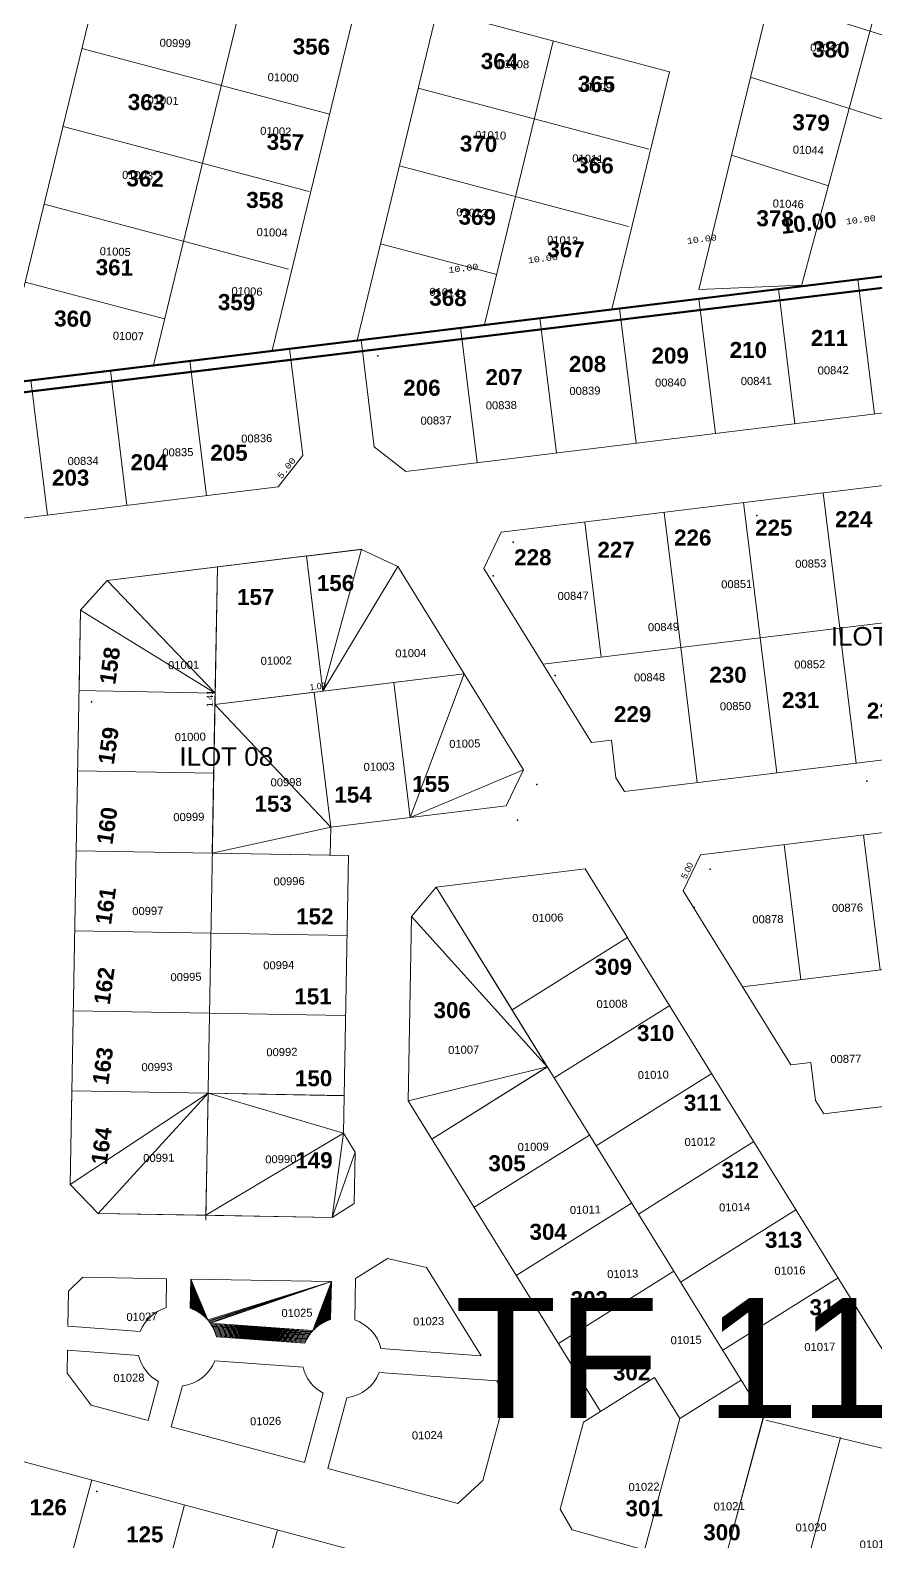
# Model space of a CAD drawing. Header units: metres. Extents: x 251686 to 255059, y 1627526 to 1631912.
# Drawn here: x 253777.3 to 253882.9, y 1630799.4 to 1630988.2 of the extents above; entities that cross this region are included whole.
import ezdxf
from ezdxf.enums import TextEntityAlignment as Align

# ---------------------------------------------------------------- set-up
doc = ezdxf.new("R2010")
doc.units = ezdxf.units.M
doc.header["$MEASUREMENT"] = 0
for name, color, linetype, lineweight in [('ASSIETTE IMMAT', 7, 'Continuous', 0), ('LimiteTF', 4, 'Continuous', 13), ('Numero_TF', 7, 'Continuous', 0), ('TopoAlt', 3, 'Continuous', 0), ('TopoMat', 4, 'Continuous', 0), ('Voirie', 252, 'Continuous', 0)]:
    doc.layers.add(name, color=color, linetype=linetype, lineweight=lineweight)
for name, color, linetype in [('limites_parcelles', 7, 'Continuous'), ('limites_sections', 7, 'Continuous'), ('limites_tf', 7, 'Continuous'), ('numero_lot', 7, 'Continuous'), ('numero_parcelle', 7, 'Continuous'), ('toponymie', 7, 'Continuous')]:
    doc.layers.add(name, color=color, linetype=linetype)
doc.styles.add('Arial4', font='arial.ttf', dxfattribs={"height": 0.773129})
doc.styles.add('Arial9', font='arial.ttf', dxfattribs={"height": 2.319387})
doc.styles.add('Courier New', font='cour.ttf', dxfattribs={"height": 0.751819})
doc.styles.get("Standard").update_dxf_attribs({"font": 'txt.shx'})
doc.styles.add('Style-Arial', font='arial.ttf')
doc.styles.add('style1', font='')
doc.styles.get('style1').set_extended_font_data('Times New Roman', bold=True)

# ---------------------------------------------------------------- blocks, each defined once
blk = doc.blocks.new('TCPOINT_108')
at = {"color": 0}
blk.add_point((0, 0), dxfattribs=at)
at = {"layer": 'TopoAlt'}
blk.add_attdef('ALT', text='', height=0.00762, dxfattribs=at).set_placement((0.00254, -0.00254), align=Align.TOP_LEFT)
at = {"layer": 'TopoMat'}
blk.add_attdef('MAT', (0.00254, 0.00254), '', height=0.01524, dxfattribs=at)
blk = doc.blocks.new('*U84')
at = {"layer": 'LimiteTF', "color": 5, "linetype": 'Continuous', "lineweight": 30}
blk.add_line((-148.374134, 116.874969), (126.745866, 150.504969), dxfattribs=at)

msp = doc.modelspace()

# ---------------------------------------------------------------- linework, layer by layer
at = {"layer": 'ASSIETTE IMMAT', "color": 2, "linetype": 'Continuous', "lineweight": 30, "elevation": 0.000046, "flags": 128}
msp.add_lwpolyline([(254089.056999, 1630989.119047), (254053.768104, 1630970.237518), (253929.007157, 1630963.077484), (253662.217025, 1630930.4745), (253668.924592, 1630987.703548), (253758.102687, 1631011.359836), (253787.058794, 1631102.338464), (253886.298691, 1631104.643742), (253995.611394, 1631247.197095), (254072.178378, 1631231.497107), (254102.713941, 1631309.866788)], dxfattribs=at)
at = {"layer": 'limites_parcelles', "color": 7, "lineweight": 0, "ltscale": 39.37}
for p, q in [((253877.86082, 1631026.235833), (253860.788017, 1630955.841097)), ((253887.301926, 1631007.489353), (253873.609592, 1630956.305698)), ((253787.491918, 1631001.499383), (253773.519268, 1630943.887225)), ((253804.887598, 1630996.886881), (253792.603798, 1630946.238203)), ((253818.372907, 1630993.09137), (253807.491185, 1630948.223753)), ((253869.591074, 1630992.137945), (253899.298612, 1630982.682303)), ((253828.091154, 1630990.734408), (253818.095358, 1630949.519649)), ((253857.095599, 1630983.043816), (253828.091154, 1630990.734408)), ((253814.651015, 1630977.74523), (253783.719927, 1630985.946675)), ((253842.593377, 1630986.889112), (253834.001751, 1630951.464044)), ((253857.095599, 1630983.043816), (253849.908145, 1630953.408438)), ((253867.22829, 1630982.395691), (253896.711481, 1630973.011456)), ((253854.532648, 1630973.377851), (253825.73366, 1630981.013965)), ((253812.088064, 1630968.079265), (253781.362433, 1630976.226233)), ((253864.865506, 1630972.653437), (253876.953573, 1630968.805914)), ((253851.969696, 1630963.711886), (253823.376166, 1630971.293523)), ((253809.525112, 1630958.4133), (253779.004938, 1630966.50579)), ((253835.520894, 1630957.727785), (253821.018671, 1630961.57308)), ((253794.043124, 1630952.172846), (253776.647444, 1630956.785348)), ((253860.788017, 1630955.841097), (253873.638755, 1630956.414711))]:
    msp.add_line(p, q, dxfattribs=at)
at = {"layer": 'limites_parcelles', "color": 7, "linetype": 'Continuous', "lineweight": 0}
for p, q in [((253818.095358, 1630949.519649), (253929.007157, 1630963.077484)), ((253870.712502, 1630955.951623), (253872.775485, 1630939.075157)), ((253880.639738, 1630957.165142), (253882.702721, 1630940.288677)), ((253860.785267, 1630954.738103), (253862.84825, 1630937.861638)), ((253840.930796, 1630952.311064), (253842.993779, 1630935.434599)), ((253850.858031, 1630953.524584), (253852.921014, 1630936.648119)), ((253831.00356, 1630951.097667), (253833.066543, 1630934.221202)), ((253809.659842, 1630948.488845), (253653.85546, 1630929.443671)), ((253809.659842, 1630948.488723), (253811.293942, 1630935.122307)), ((253818.594348, 1630949.580646), (253820.228204, 1630936.214169)), ((253797.21315, 1630946.967062), (253799.275888, 1630930.090414)), ((253777.358617, 1630944.540145), (253779.421417, 1630927.663497)), ((253787.285853, 1630945.753665), (253789.348653, 1630928.876955)), ((253914.344018, 1630944.156434), (253824.167075, 1630933.133368)), ((253808.213202, 1630931.183436), (253811.293965, 1630935.122337)), ((253820.228204, 1630936.214169), (253824.167075, 1630933.133368)), ((253836.066402, 1630925.520121), (253915.171811, 1630935.18982)), ((253670.573124, 1630914.35849), (253808.213202, 1630931.183436)), ((253866.366357, 1630929.223736), (253868.42934, 1630912.34721)), ((253876.293593, 1630930.437195), (253878.356576, 1630913.560668)), ((253856.439122, 1630928.010217), (253858.502105, 1630911.13369)), ((253836.06628, 1630925.52006), (253833.901845, 1630921.012153)), ((253846.511886, 1630926.796758), (253848.574869, 1630909.920232)), ((253818.67529, 1630923.394265), (253786.884378, 1630919.508195)), ((253811.760183, 1630922.567875), (253813.823288, 1630905.690922)), ((253800.636581, 1630921.189237), (253799.201539, 1630839.569681)), ((253823.183563, 1630921.229586), (253838.880632, 1630895.850488)), ((253847.359518, 1630899.253775), (253833.901845, 1630921.012153)), ((253841.311089, 1630909.032556), (253925.494662, 1630919.322993)), ((253783.537006, 1630915.79286), (253782.275324, 1630844.024115)), ((253868.42873, 1630912.351178), (253870.491713, 1630895.474895)), ((253878.355965, 1630913.564697), (253880.418948, 1630896.688415)), ((253858.501921, 1630911.134667), (253860.564904, 1630894.258385)), ((253800.334788, 1630904.023492), (253831.471327, 1630907.829963)), ((253822.669099, 1630906.772651), (253824.732204, 1630889.896369)), ((253783.360228, 1630905.736215), (253800.359632, 1630905.437352)), ((253812.741864, 1630905.559071), (253814.804969, 1630888.682788)), ((253851.463692, 1630893.145097), (253930.739287, 1630902.835489)), ((253847.359518, 1630899.253775), (253849.841312, 1630899.557094)), ((253849.841312, 1630899.557094), (253850.418527, 1630894.834929)), ((253783.184426, 1630895.736583), (253800.18383, 1630895.437721)), ((253836.716257, 1630891.342581), (253838.880632, 1630895.850488)), ((253850.418527, 1630894.834929), (253851.463692, 1630893.145097)), ((253860.979259, 1630885.240251), (253940.084668, 1630894.90995)), ((253814.804637, 1630888.663859), (253836.716257, 1630891.342581)), ((253881.351979, 1630887.730347), (253883.414962, 1630870.85382)), ((253783.008624, 1630885.736952), (253800.008029, 1630885.438089)), ((253871.424743, 1630886.516888), (253873.487726, 1630869.640362)), ((253800.008029, 1630885.438089), (253817.007311, 1630885.139226)), ((253817.007311, 1630885.139226), (253816.397621, 1630850.446001)), ((253860.979137, 1630885.24019), (253858.814702, 1630880.732283)), ((253846.568289, 1630883.478084), (253827.957004, 1630881.203163)), ((253827.949496, 1630881.202186), (253824.875531, 1630877.520547)), ((253827.957004, 1630881.203163), (253868.842169, 1630815.095352)), ((253872.272375, 1630858.973905), (253858.814702, 1630880.732283)), ((253866.223946, 1630868.752686), (253950.407519, 1630879.043123)), ((253824.470882, 1630854.503844), (253824.875531, 1630877.520547)), ((253782.832823, 1630875.73732), (253799.832227, 1630875.438457)), ((253799.802255, 1630875.439007), (253816.831509, 1630875.139595)), ((253837.443026, 1630865.864961), (253851.873102, 1630874.91502)), ((253851.751028, 1630875.05195), (253902.727439, 1630792.632304)), ((253782.65696, 1630865.737688), (253799.656365, 1630865.438826)), ((253816.655708, 1630865.139963), (253799.656365, 1630865.438826)), ((253842.703706, 1630857.358972), (253857.133904, 1630866.408909)), ((253876.376549, 1630852.865227), (253955.652144, 1630862.555618)), ((253879.019922, 1630853.188506), (253955.652327, 1630862.556229)), ((253872.272375, 1630858.973905), (253874.754169, 1630859.277224)), ((253874.754169, 1630859.277224), (253875.331384, 1630854.555059)), ((253827.438084, 1630849.706475), (253841.850641, 1630858.738282)), ((253847.964386, 1630848.852982), (253862.394706, 1630857.903102)), ((253782.481159, 1630855.738057), (253799.480563, 1630855.439194)), ((253799.480563, 1630855.439194), (253816.479967, 1630855.140331)), ((253848.496002, 1630815.676535), (253824.470944, 1630854.503905)), ((253875.331384, 1630854.555059), (253876.376549, 1630852.865227)), ((253832.698825, 1630841.200607), (253847.134028, 1630850.195545)), ((253867.65502, 1630849.397967), (253853.227751, 1630840.342537)), ((253785.748566, 1630840.426531), (253814.973934, 1630839.912555)), ((253837.966524, 1630832.68363), (253852.372367, 1630841.725509)), ((253872.89055, 1630840.876107), (253858.488431, 1630831.836547)), ((253817.879055, 1630832.289481), (253821.892825, 1630834.810647)), ((253821.892825, 1630834.810647), (253826.76723, 1630833.679656)), ((253821.896244, 1630834.810891), (253826.767169, 1630833.679656)), ((253833.591689, 1630822.645054), (253826.767169, 1630833.679656)), ((253843.227387, 1630824.177641), (253857.627247, 1630833.21598)), ((253782.041166, 1630830.703604), (253783.856928, 1630832.457774)), ((253794.306441, 1630832.273793), (253783.856928, 1630832.457774)), ((253794.306441, 1630832.273793), (253794.2443, 1630828.6195)), ((253817.879055, 1630832.289542), (253817.7903, 1630827.11487)), ((253878.151413, 1630832.370178), (253863.749111, 1630823.330436)), ((253781.964436, 1630826.333469), (253782.041166, 1630830.703604)), ((253781.964314, 1630826.333408), (253791.014129, 1630825.686849)), ((253821.068938, 1630823.539689), (253833.59175, 1630822.645115)), ((253827.939607, 1630795.564954), (253726.828354, 1630822.771838)), ((253781.911452, 1630823.329154), (253781.861092, 1630820.465358)), ((253781.911452, 1630823.329215), (253790.792973, 1630822.694681)), ((253800.316597, 1630822.014365), (253811.33893, 1630821.22686)), ((253784.869558, 1630816.470999), (253781.861092, 1630820.465358)), ((253820.86231, 1630820.546483), (253835.538265, 1630819.497961)), ((253846.378387, 1630814.347462), (253855.244342, 1630819.912315)), ((253855.244342, 1630819.912315), (253858.407489, 1630814.797954)), ((253793.296436, 1630819.43289), (253791.989034, 1630814.560683)), ((253794.88683, 1630813.783066), (253796.275724, 1630818.876551)), ((253813.841844, 1630817.965557), (253811.521874, 1630809.319414)), ((253836.709027, 1630817.903877), (253833.794139, 1630807.040865)), ((253835.538265, 1630819.497961), (253836.653262, 1630817.696056)), ((253858.407489, 1630814.797954), (253866.058521, 1630819.5963)), ((253791.989034, 1630814.560622), (253784.869558, 1630816.470999)), ((253816.827114, 1630817.409706), (253814.41967, 1630808.541859)), ((253846.378387, 1630814.347462), (253843.463498, 1630803.484449)), ((253858.407489, 1630814.797954), (253854.001095, 1630798.376253)), ((253868.842169, 1630815.095352), (253863.640395, 1630795.709318)), ((253863.643447, 1630795.720611), (253868.883006, 1630815.076795)), ((253869.151785, 1630814.594729), (253888.815851, 1630809.855851)), ((253794.88683, 1630813.783066), (253811.521874, 1630809.319414)), ((253878.479698, 1630812.421641), (253873.279694, 1630793.042384)), ((253814.41967, 1630808.541859), (253830.67027, 1630804.181307)), ((253780.541908, 1630790.712585), (253784.959412, 1630807.130013)), ((253833.794139, 1630807.040865), (253830.67027, 1630804.181307)), ((253792.131018, 1630787.59406), (253796.548522, 1630804.011488)), ((253843.463498, 1630803.484449), (253844.952685, 1630800.879778)), ((253803.72025, 1630784.475901), (253808.137754, 1630800.893329)), ((253897.373609, 1630786.376207), (253844.952685, 1630800.879778))]:
    msp.add_line(p, q, dxfattribs=at)
for centre, radius, start, end in [((253795.66109, 1630823.838795), 5.000987, 107.036476, 158.312239), ((253816.206559, 1630822.371707), 5.00044, 106.551576, 158.31982), ((253816.206498, 1630822.371523), 5.000765, 13.508751, 71.535737), ((253795.660785, 1630823.839223), 5.000584, 193.23103, 241.782572), ((253795.660846, 1630823.839223), 5.000604, 277.063124, 338.597363), ((253816.206986, 1630822.371829), 5.000904, 193.235317, 241.7745), ((253816.206742, 1630822.371585), 5.000515, 277.127012, 338.59334)]:
    msp.add_arc(centre, radius, start, end, dxfattribs=at)
for points in [[(253800.636581, 1630921.189237), (253811.760183, 1630922.567875), (253813.823288, 1630905.690922), (253800.325021, 1630904.023676)], [(253827.957004, 1630881.203163), (253846.568289, 1630883.478084), (253851.842947, 1630874.903361), (253837.443087, 1630865.865023)]]:
    msp.add_3dface(points, dxfattribs=at)
at = {"layer": 'limites_sections', "color": 112, "linetype": 'Continuous', "lineweight": 40, "flags": 128}
for points in [[(253674.590697, 1631377.408104), (253696.537777, 1631631.552986), (253757.0504, 1631605.0124), (254274.3391, 1631378.1314), (254391.230087, 1631349.844634), (254373.700701, 1631270.312536), (254242.098307, 1630809.467069), (253976.914647, 1630881.792805), (253928.216166, 1630961.492497), (253736.80282, 1630938.191521), (253609.69659, 1630931.397239), (253609.133378, 1630987.020807), (253623.83294, 1631051.575567), (253646.244957, 1631234.319701), (253674.590697, 1631377.408104)], [(254450.84006, 1630759.175246), (254395.3871, 1630569.1026), (254353.2541, 1630409.5098), (254348.492261, 1630392.388149), (254237.72828, 1630442.844843), (254040.038076, 1630496.898217), (253942.172035, 1630521.14592), (253859.148201, 1630539.484772), (253853.186893, 1630453.726815), (253808.243015, 1630442.914881), (253793.178897, 1630438.29059), (253774.754402, 1630423.155021), (253711.134092, 1630399.982213), (253678.015836, 1630518.052824), (253627.848348, 1630688.389303), (253621.624412, 1630712.828844), (253610.975151, 1630786.918169), (253609.69659, 1630931.397239), (253737.566314, 1630938.284849), (253928.216166, 1630961.492497), (253976.914647, 1630881.792805), (254242.098307, 1630809.467069), (254450.84006, 1630759.175246)]]:
    msp.add_lwpolyline(points, close=True, dxfattribs=at)
at = {"layer": 'voirie', "color": 7, "linetype": 'Continuous', "lineweight": 80}
msp.add_open_spline([(253618.558244, 1630811.932652), (253615.639965, 1630812.823285), (253612.721686, 1630813.713918), (253609.803407, 1630814.60455), (253607.051619, 1630815.444371), (253604.28836, 1630818.63114), (253604.597998, 1630821.489492), (253608.879476, 1630861.012923), (253613.679035, 1630900.534004), (253618.076199, 1630940.073487), (253623.136282, 1630985.573973), (253628.268606, 1631030.976074), (253633.223772, 1631076.576022), (253634.317535, 1631086.641381), (253634.390859, 1631096.772138), (253634.417469, 1631106.867911), (253634.441295, 1631115.907208), (253633.982819, 1631124.943612), (253633.083457, 1631133.978144), (253632.018726, 1631144.673885), (253630.477717, 1631155.231028), (253628.292656, 1631165.75292), (253626.554852, 1631174.121101), (253624.462729, 1631182.356365), (253622.245744, 1631190.583704), (253615.784295, 1631214.56245), (253606.592977, 1631237.586064), (253600.20021, 1631261.731338), (253597.027588, 1631273.714228), (253595.436991, 1631285.931137), (253594.149848, 1631298.19839), (253593.061889, 1631308.567295), (253593.037429, 1631319.04618), (253593.55566, 1631329.437908), (253594.188212, 1631342.122032), (253596.8899, 1631354.525442), (253600.110726, 1631367.008141), (253602.257842, 1631375.329548), (253604.954448, 1631382.588503), (253611.011083, 1631389.976855), (253613.642329, 1631393.186654), (253616.792364, 1631396.786055), (253620.285227, 1631395.975768), (253624.378482, 1631395.0262), (253628.459689, 1631393.20247), (253632.606743, 1631392.010686), (253636.54384, 1631390.87924), (253640.468697, 1631389.654666), (253644.453802, 1631388.746699), (253649.761946, 1631387.537291), (253655.405416, 1631388.431876), (253660.812723, 1631389.297499), (253665.215455, 1631390.002306), (253669.489528, 1631390.982027), (253673.644372, 1631392.898265), (253678.238138, 1631395.016937), (253682.490995, 1631397.435796), (253686.073026, 1631400.813738), (253690.223101, 1631404.727358), (253694.323273, 1631408.653403), (253698.389043, 1631412.636025), (253711.293324, 1631425.2764), (253724.093398, 1631438.011808), (253737.033453, 1631450.616925), (253740.955361, 1631454.437318), (253745.028885, 1631458.085565), (253749.109963, 1631461.745752), (253753.835806, 1631465.984208), (253758.828345, 1631469.83763), (253764.00603, 1631473.567288), (253774.841242, 1631481.37225), (253786.412482, 1631487.56758), (253798.462042, 1631493.48), (253808.963888, 1631498.632994), (253819.557771, 1631502.666107), (253830.925024, 1631505.693489), (253838.266496, 1631507.648705), (253845.655041, 1631508.615547), (253853.090516, 1631508.931646), (253861.206892, 1631509.276692), (253869.398631, 1631508.891861), (253877.514405, 1631507.757047), (253885.439796, 1631506.648854), (253893.544762, 1631505.622911), (253900.743999, 1631502.228111), (253936.629224, 1631485.306432), (253972.51445, 1631468.384754), (254008.399675, 1631451.463076)], degree=3, knots=[0, 0, 0, 0, 0.0087382484, 0.0087382484, 0.0087382484, 0.0169779686, 0.0169779686, 0.0169779686, 0.1309114656, 0.1309114656, 0.1309114656, 0.2620216633, 0.2620216633, 0.2620216633, 0.2909618549, 0.2909618549, 0.2909618549, 0.3168735907, 0.3168735907, 0.3168735907, 0.3475497981, 0.3475497981, 0.3475497981, 0.3719469377, 0.3719469377, 0.3719469377, 0.4430528956, 0.4430528956, 0.4430528956, 0.4783415758, 0.4783415758, 0.4783415758, 0.5081693578, 0.5081693578, 0.5081693578, 0.5445770939, 0.5445770939, 0.5445770939, 0.5688477719, 0.5688477719, 0.5688477719, 0.5793919363, 0.5793919363, 0.5793919363, 0.5917485506, 0.5917485506, 0.5917485506, 0.6034795707, 0.6034795707, 0.6034795707, 0.6191052461, 0.6191052461, 0.6191052461, 0.6318279681, 0.6318279681, 0.6318279681, 0.6458947313, 0.6458947313, 0.6458947313, 0.6621922199, 0.6621922199, 0.6621922199, 0.7139185453, 0.7139185453, 0.7139185453, 0.7295959021, 0.7295959021, 0.7295959021, 0.7477501072, 0.7477501072, 0.7477501072, 0.7857409622, 0.7857409622, 0.7857409622, 0.8188520569, 0.8188520569, 0.8188520569, 0.840236657, 0.840236657, 0.840236657, 0.8635795445, 0.8635795445, 0.8635795445, 0.8863748433, 0.8863748433, 0.8863748433, 1, 1, 1, 1], dxfattribs=at)

# ---------------------------------------------------------------- block references
at = {"layer": 'limites_tf', "color": 5, "linetype": 'Continuous', "lineweight": 30}
msp.add_blockref('*U84', (253801.601514, 1630812.401082), dxfattribs=at)
at = {"layer": 'toponymie', "lineweight": 30, "xscale": 39.374638, "yscale": 39.374638, "zscale": 39.374638}
for p in [(253820.685173, 1630947.563196, 6.371738), (253868.016653, 1630927.606885, 6.0437), (253837.562127, 1630924.289501, 6.139711), (253835.098842, 1630920.071012, 5.991694), (253842.819736, 1630907.649574, 6.183716), (253784.919031, 1630904.324189), (253840.534471, 1630894.004994, 6.101707), (253881.759245, 1630894.419042, 6.104707), (253838.102189, 1630889.559479, 6.065702), (253862.19998, 1630883.43177, 6.186716), (253860.199748, 1630878.636214, 5.666656), (253785.59911, 1630805.705769)]:
    msp.add_blockref('TCPOINT_108', p, dxfattribs=at)

# ---------------------------------------------------------------- texts
at = {"layer": 'limites_parcelles', "color": 7, "linetype": 'Continuous', "lineweight": 0}
for s, height, rotation, style, p in [('10.00', 0.751907, 6.96934, 'Courier New', (253831.429175, 1630957.906111)), ('5.00', 0.751907, 51.969265, 'Courier New', (253809.729979, 1630933.171093)), ('1.09', 0.773219, 6.967336, 'Arial4', (253813.278974, 1630905.654541)), ('1.41', 0.773219, 88.951269, 'Arial4', (253800.308051, 1630904.730911)), ('5.00', 0.773219, 64.351756, 'Arial4', (253859.869939, 1630882.999025))]:
    msp.add_text(s, height=height, rotation=rotation, dxfattribs=dict(at, style=style)).set_placement(p, align=Align.BOTTOM_CENTER)
at = {"layer": 'numero_lot', "color": 5, "linetype": 'ByBlock', "style": 'Arial9'}
for s, p in [('ILOT 14', (253877.253543, 1630910.671954)), ('ILOT 08', (253795.900437, 1630895.651966))]:
    msp.add_text(s, height=2.319656, dxfattribs=at).set_placement(p, align=Align.BOTTOM_LEFT)
at = {"layer": 'numero_lot', "color": 7, "linetype": 'Continuous', "lineweight": 0, "char_height": 2, "attachment_point": 7, "line_spacing_factor": 0.72, "style": 'style1'}
for s, insert, rotation in [('\\fArial|b1|i0|c00|p39;356', (253810.036164, 1630985.208401), 359.00002359), ('\\fArial|b1|i0|c00|p39;380', (253874.915228, 1630984.848033), 359.00002359), ('\\fArial|b1|i0|c00|p39;364', (253833.524489, 1630983.377456), 359.00002359), ('\\fArial|b1|i0|c00|p39;365', (253845.6404, 1630980.527055), 359.00002359), ('\\fArial|b1|i0|c00|p39;363', (253789.436014, 1630978.260209), 359.00002359), ('\\fArial|b1|i0|c00|p39;379', (253872.43876, 1630975.72755), 359.00002359), ('\\fArial|b1|i0|c00|p39;357', (253806.786685, 1630973.2885), 359.00002359), ('\\fArial|b1|i0|c00|p39;370', (253830.911446, 1630973.070394), 359.00002359), ('\\fArial|b1|i0|c00|p39;362', (253789.269532, 1630968.722417), 359.00002359), ('\\fArial|b1|i0|c00|p39;366', (253845.463291, 1630970.380468), 359.00002359), ('\\fArial|b1|i0|c00|p39;358', (253804.226775, 1630966.025414), 359.00002359), ('\\fArial|b1|i0|c00|p39;369', (253830.752048, 1630963.938465), 359.00002359), ('\\fArial|b1|i0|c00|p39;378', (253867.94261, 1630963.742412), 359.00002359), ('\\fArial|b1|i0|c00|p39;367', (253841.833209, 1630959.888165), 359.00002359), ('\\fArial|b1|i0|c00|p39;361', (253785.426124, 1630957.624857), 359.00002359), ('\\fArial|b1|i0|c00|p39;368', (253827.096831, 1630953.819864), 359.00002359), ('\\fArial|b1|i0|c00|p39;359', (253800.689001, 1630953.26788), 359.00002359), ('\\fArial|b1|i0|c00|p39;360', (253780.245291, 1630951.219494), 359.00002359), ('\\fArial|b1|i0|c00|p39;158', (253787.908077, 1630906.415818), 82.02690676), ('\\fArial|b1|i0|c00|p39;159', (253787.732276, 1630896.416186), 82.02690676), ('\\fArial|b1|i0|c00|p39;160', (253787.556474, 1630886.416555), 82.02690676), ('\\fArial|b1|i0|c00|p39;161', (253787.380672, 1630876.416923), 82.02690676), ('\\fArial|b1|i0|c00|p39;162', (253787.204871, 1630866.417291), 82.02690676), ('\\fArial|b1|i0|c00|p39;163', (253787.029069, 1630856.41766), 82.02690676), ('\\fArial|b1|i0|c00|p39;164', (253786.853268, 1630846.418028), 82.02690676)]:
    msp.add_mtext(s, dxfattribs=dict(at, insert=insert, rotation=rotation))
at = {"layer": 'numero_lot', "color": 250, "linetype": 'Continuous', "lineweight": 0, "insert": (253871.139043, 1630962.752623), "char_height": 2, "attachment_point": 7, "rotation": 6.96933037, "line_spacing_factor": 0.72, "style": 'style1'}
msp.add_mtext('\\fArial|b1|i0|c00|p39;10.00', dxfattribs=at)
at = {"layer": 'numero_lot', "color": 7, "linetype": 'Continuous', "lineweight": 0, "char_height": 2, "attachment_point": 7, "line_spacing_factor": 0.72, "style": 'style1'}
for s, insert in [('\\fArial|b1|i0|c00|p39;211', (253874.74968, 1630948.7961)), ('\\fArial|b1|i0|c00|p39;209', (253854.863868, 1630946.566181)), ('\\fArial|b1|i0|c00|p39;210', (253864.617378, 1630947.267525)), ('\\fArial|b1|i0|c00|p39;208', (253844.537182, 1630945.518293)), ('\\fArial|b1|i0|c00|p39;206', (253823.850386, 1630942.554206)), ('\\fArial|b1|i0|c00|p39;207', (253834.119422, 1630943.875774)), ('\\fArial|b1|i0|c00|p39;204', (253789.799816, 1630933.247682)), ('\\fArial|b1|i0|c00|p39;205', (253799.759465, 1630934.436907)), ('\\fArial|b1|i0|c00|p39;203', (253779.988805, 1630931.315208)), ('\\fArial|b1|i0|c00|p39;224', (253877.782779, 1630926.160314)), ('\\fArial|b1|i0|c00|p39;226', (253857.678828, 1630923.835399)), ('\\fArial|b1|i0|c00|p39;225', (253867.799201, 1630925.066254)), ('\\fArial|b1|i0|c00|p39;227', (253848.105515, 1630922.331013)), ('\\fArial|b1|i0|c00|p39;228', (253837.711673, 1630921.373688)), ('\\fArial|b1|i0|c00|p39;156', (253813.064289, 1630918.15842)), ('\\fArial|b1|i0|c00|p39;157', (253803.10116, 1630916.418167)), ('\\fArial|b1|i0|c00|p39;230', (253862.080462, 1630906.693286)), ('\\fArial|b1|i0|c00|p39;231', (253871.150459, 1630903.522064)), ('\\fArial|b1|i0|c00|p39;229', (253850.16926, 1630901.772424)), ('\\fArial|b1|i0|c00|p39;232', (253881.750336, 1630902.209834)), ('\\fArial|b1|i0|c00|p39;154', (253815.252713, 1630891.708947)), ('\\fArial|b1|i0|c00|p39;155', (253824.977655, 1630893.065855)), ('\\fArial|b1|i0|c00|p39;153', (253805.27933, 1630890.579605)), ('\\fArial|b1|i0|c00|p39;152', (253810.477197, 1630876.505344)), ('\\fArial|b1|i0|c00|p39;309', (253847.762275, 1630870.210295)), ('\\fArial|b1|i0|c00|p39;151', (253810.250059, 1630866.511267)), ('\\fArial|b1|i0|c00|p39;306', (253827.637204, 1630864.78651)), ('\\fArial|b1|i0|c00|p39;310', (253853.043282, 1630861.931871)), ('\\fArial|b1|i0|c00|p39;150', (253810.325812, 1630856.290052)), ('\\fArial|b1|i0|c00|p39;311', (253858.895278, 1630853.225297)), ('\\fArial|b1|i0|c00|p39;149', (253810.374158, 1630846.041734)), ('\\fArial|b1|i0|c00|p39;305', (253834.488277, 1630845.660578)), ('\\fArial|b1|i0|c00|p39;312', (253863.605356, 1630844.804156)), ('\\fArial|b1|i0|c00|p39;304', (253839.626568, 1630837.096721)), ('\\fArial|b1|i0|c00|p39;313', (253869.029141, 1630836.097581)), ('\\fArial|b1|i0|c00|p39;303', (253844.764919, 1630828.67558)), ('\\fArial|b1|i0|c00|p39;314', (253874.595642, 1630827.676502)), ('\\fArial|b1|i0|c00|p39;302', (253850.045925, 1630819.540794)), ('\\fArial|b1|i0|c00|p39;126', (253777.183731, 1630802.691074)), ('\\fArial|b1|i0|c00|p39;301', (253851.615992, 1630802.555857)), ('\\fArial|b1|i0|c00|p39;125', (253789.247323, 1630799.306832)), ('\\fArial|b1|i0|c00|p39;300', (253861.321706, 1630799.558501))]:
    msp.add_mtext(s, dxfattribs=dict(at, insert=insert))
at = {"layer": 'numero_parcelle', "color": 5, "lineweight": 0, "style": 'Style-Arial'}
for s, rotation, p in [('00999', 358.26587, (253793.444743, 1630987.195758, 0.00002)), ('01042', 358.26587, (253874.690389, 1630986.598954, 0.00002)), ('01008', 358.26587, (253835.713566, 1630984.585077, 0.00002)), ('01000', 358.26587, (253806.933546, 1630982.89965, 0.00002)), ('01009', 358.26587, (253846.064687, 1630981.752538, 0.00002)), ('01001', 358.26587, (253791.928489, 1630980.029055, 0.00002)), ('01002', 358.26587, (253806.004863, 1630976.186766, 0.00002)), ('01010', 358.26587, (253832.842147, 1630975.685172, 0.00002)), ('01011', 358.26587, (253844.980199, 1630972.755145, 0.00002)), ('01044', 358.26587, (253872.514596, 1630973.840687, 0.00002)), ('01003', 358.26587, (253788.751247, 1630970.686986, 0.00002)), ('01046', 358.26587, (253870.010206, 1630967.116967, 0.00002)), ('01012', 358.26587, (253830.495434, 1630966.009554, 0.00002)), ('01004', 358.26587, (253805.552403, 1630963.548608, 0.00002)), ('01013', 358.26587, (253841.829525, 1630962.563189, 0.00002)), ('01005', 358.26587, (253785.959699, 1630961.144475, 0.00002)), ('01006', 358.26587, (253802.412702, 1630956.192389, 0.00002)), ('01014', 358.26587, (253827.131054, 1630956.067029, 0.00002)), ('01007', 358.26587, (253787.59289, 1630950.595898, 0.00002)), ('00842', 1.13223, (253875.597553, 1630946.230633, 22.115561)), ('00840', 1.13223, (253855.290196, 1630944.699977, 22.115561)), ('00841', 1.13223, (253865.995971, 1630944.892665, 22.115561)), ('00839', 1.13223, (253844.593313, 1630943.664692, 22.115561)), ('00838', 1.13223, (253834.147145, 1630941.861876, 22.115561)), ('00837', 1.13223, (253825.996098, 1630939.957211, 22.115561)), ('00836', 1.13223, (253803.601644, 1630937.714478, 22.115561)), ('00834', 1.13223, (253781.920297, 1630934.904706, 22.115561)), ('00835', 1.13223, (253793.756202, 1630935.979395, 22.115561)), ('00853', 1.13223, (253872.802087, 1630922.074538, 22.115561)), ('00847', 1.13223, (253843.118373, 1630918.049883, 22.115561)), ('00851', 1.13223, (253863.547193, 1630919.513912, 22.115561)), ('00849', 1.13223, (253854.402713, 1630914.154387, 22.115561)), ('01004', 1.13223, (253822.854893, 1630910.882565)), ('01001', 1.13223, (253794.470934, 1630909.410362)), ('01002', 1.13223, (253806.034166, 1630909.952781)), ('00852', 1.13223, (253872.669839, 1630909.486097, 22.115561)), ('00848', 1.13223, (253852.658957, 1630907.87779, 22.115561)), ('00850', 1.13223, (253863.387026, 1630904.267911, 22.115561)), ('01000', 1.13223, (253795.300556, 1630900.428389)), ('01005', 1.13223, (253829.593264, 1630899.580854)), ('01003', 1.13223, (253818.890313, 1630896.705758)), ('00998', 1.13223, (253807.274392, 1630894.766943)), ('00999', 1.13223, (253795.124754, 1630890.428758)), ('00996', 1.13223, (253807.652474, 1630882.394435)), ('00997', 1.13223, (253790.000686, 1630878.68294)), ('00876', 1.13223, (253877.38387, 1630879.081094, 22.115561)), ('01006', 1.13223, (253839.954554, 1630877.829658)), ('00878', 1.13223, (253867.441718, 1630877.646784, 22.115561)), ('00994', 1.13223, (253806.356782, 1630871.903263)), ('00995', 1.13223, (253794.773151, 1630870.429494)), ('01008', 1.13223, (253847.970514, 1630867.07123)), ('01007', 1.13223, (253829.450693, 1630861.335671)), ('00993', 1.13223, (253791.150693, 1630859.186179)), ('00992', 1.13223, (253806.750882, 1630861.055475)), ('00877', 1.13223, (253877.185498, 1630860.198433, 22.115561)), ('01010', 1.13223, (253853.127354, 1630858.206591)), ('01012', 1.13223, (253858.966875, 1630849.843076)), ('01009', 1.13223, (253838.129755, 1630849.214821)), ('00991', 1.13223, (253791.370118, 1630847.83193)), ('00990', 1.13223, (253806.61028, 1630847.671824)), ('01011', 1.13223, (253844.651956, 1630841.352429)), ('01014', 1.13223, (253863.284159, 1630841.664984)), ('01013', 1.13223, (253849.30969, 1630833.340193)), ('01016', 1.13223, (253870.192902, 1630833.750123)), ('01027', 1.13223, (253789.268497, 1630827.986377)), ('01025', 1.13223, (253808.628202, 1630828.460721)), ('01023', 1.13223, (253825.068746, 1630827.41664)), ('01015', 1.13223, (253857.230884, 1630825.075832)), ('01017', 1.13223, (253873.936106, 1630824.222607)), ('01028', 1.13223, (253787.639946, 1630820.354841)), ('01026', 1.13223, (253804.712065, 1630814.947302)), ('01024', 1.13223, (253824.919245, 1630813.185923)), ('01022', 1.13223, (253851.978333, 1630806.735538)), ('01021', 1.13223, (253862.597847, 1630804.300336)), ('01020', 1.13223, (253872.828275, 1630801.675584)), ('01019', 1.13223, (253880.838241, 1630799.558251))]:
    msp.add_text(s, height=1, rotation=rotation, dxfattribs=at).set_placement(p, align=Align.TOP_LEFT)
at = {"layer": 'numero_parcelle', "color": 250, "linetype": 'Continuous', "style": 'Courier New'}
for p in [(253881.065414, 1630963.973708), (253861.210943, 1630961.546669), (253841.356472, 1630959.119631)]:
    msp.add_text('10.00', height=0.751907, rotation=6.96934, dxfattribs=at).set_placement(p, align=Align.BOTTOM_CENTER)
at = {"layer": 'numero_tf', "color": 4, "linetype": 'Continuous', "lineweight": 0, "style": 'Style-Arial'}
msp.add_text('TF 1112', height=15, dxfattribs=at).set_placement((253830.242539, 1630814.88113, -0.000018))

# ---------------------------------------------------------------- meshes
at = {"layer": 'limites_parcelles', "color": 7, "linetype": 'Continuous', "lineweight": 0}
mesh = msp.add_polyface(dxfattribs=at)
corners = [(253823.183563, 1630921.229586), (253831.471449, 1630907.829719), (253813.823288, 1630905.690922), (253811.762441, 1630922.549257), (253818.619863, 1630923.387489)]
mesh.append_faces([[corners[k] for k in face] for face in [(0, 2, 4)]], dxfattribs={"vtx0": -1, "vtx1": -1, "color": 7})
mesh.append_faces([[corners[k] for k in face] for face in [(0, 1, 2), (2, 3, 4)]], dxfattribs={"vtx2": -1, "color": 7})
mesh = msp.add_polyface(dxfattribs=at)
corners = [(253786.884378, 1630919.508195), (253800.639755, 1630921.189603), (253800.359632, 1630905.437352), (253783.537006, 1630915.79286), (253783.360228, 1630905.736215)]
mesh.append_faces([[corners[k] for k in face] for face in [(3, 2, 4)]], dxfattribs={"vtx0": -1, "color": 7})
mesh.append_faces([[corners[k] for k in face] for face in [(0, 2, 3)]], dxfattribs={"vtx0": -1, "vtx1": -1, "color": 7})
mesh.append_faces([[corners[k] for k in face] for face in [(0, 1, 2)]], dxfattribs={"vtx2": -1, "color": 7})
mesh = msp.add_polyface(dxfattribs=at)
corners = [(253831.471266, 1630907.829963), (253824.732204, 1630889.896369), (253822.669099, 1630906.772407), (253838.880632, 1630895.850488), (253836.716257, 1630891.342581)]
mesh.append_faces([[corners[k] for k in face] for face in [(0, 1, 2)]], dxfattribs={"vtx0": -1, "color": 7})
mesh.append_faces([[corners[k] for k in face] for face in [(3, 1, 0)]], dxfattribs={"vtx0": -1, "vtx1": -1, "color": 7})
mesh.append_faces([[corners[k] for k in face] for face in [(3, 4, 1)]], dxfattribs={"vtx2": -1, "color": 7})
mesh = msp.add_polyface(dxfattribs=at)
corners = [(253814.804969, 1630888.682788), (253800.325021, 1630904.023676), (253812.744122, 1630905.540575), (253800.008029, 1630885.438089), (253814.743377, 1630885.179087)]
mesh.append_faces([[corners[k] for k in face] for face in [(0, 1, 2)]], dxfattribs={"vtx0": -1, "color": 7})
mesh.append_faces([[corners[k] for k in face] for face in [(0, 3, 1)]], dxfattribs={"vtx0": -1, "vtx2": -1, "color": 7})
mesh.append_faces([[corners[k] for k in face] for face in [(0, 4, 3)]], dxfattribs={"vtx2": -1, "color": 7})
mesh = msp.add_polyface(dxfattribs=at)
corners = [(253841.837944, 1630858.744814), (253827.438084, 1630849.706475), (253824.470882, 1630854.503844), (253824.875531, 1630877.520547), (253827.949618, 1630881.202308)]
mesh.append_faces([[corners[k] for k in face] for face in [(0, 3, 4)]], dxfattribs={"vtx0": -1, "color": 7})
mesh.append_faces([[corners[k] for k in face] for face in [(0, 2, 3)]], dxfattribs={"vtx0": -1, "vtx2": -1, "color": 7})
mesh.append_faces([[corners[k] for k in face] for face in [(0, 1, 2)]], dxfattribs={"vtx2": -1, "color": 7})
mesh = msp.add_polyface(dxfattribs=at)
corners = [(253799.480563, 1630855.439194), (253785.748566, 1630840.426531), (253782.275324, 1630844.024115), (253799.212465, 1630840.189748), (253782.481281, 1630855.738057)]
mesh.append_faces([[corners[k] for k in face] for face in [(0, 2, 4)]], dxfattribs={"vtx0": -1, "color": 7})
mesh.append_faces([[corners[k] for k in face] for face in [(0, 1, 2)]], dxfattribs={"vtx0": -1, "vtx2": -1, "color": 7})
mesh.append_faces([[corners[k] for k in face] for face in [(0, 3, 1)]], dxfattribs={"vtx2": -1, "color": 7})
mesh = msp.add_polyface(dxfattribs=at)
corners = [(253817.856286, 1630848.087574), (253814.973934, 1630839.912555), (253816.397621, 1630850.446001), (253799.480563, 1630855.439194), (253816.479601, 1630855.111031), (253799.212465, 1630840.189809), (253817.743114, 1630841.650672)]
mesh.append_faces([[corners[k] for k in face] for face in [(2, 3, 4)]], dxfattribs={"vtx0": -1, "color": 7})
mesh.append_faces([[corners[k] for k in face] for face in [(0, 1, 2)]], dxfattribs={"vtx0": -1, "vtx1": -1, "color": 7})
mesh.append_faces([[corners[k] for k in face] for face in [(2, 5, 3)]], dxfattribs={"vtx0": -1, "vtx2": -1, "color": 7})
mesh.append_faces([[corners[k] for k in face] for face in [(1, 5, 2)]], dxfattribs={"vtx1": -1, "vtx2": -1, "color": 7})
mesh.append_faces([[corners[k] for k in face] for face in [(0, 6, 1)]], dxfattribs={"vtx2": -1, "color": 7})
mesh = msp.add_polyface(dxfattribs=at)
corners = [(253811.721848, 1630824.583144), (253811.664652, 1630824.463196), (253800.45382, 1630825.264864), (253812.735881, 1630825.970939), (253814.871871, 1630831.912301), (253812.832755, 1630826.061892), (253812.373596, 1630825.582405), (253799.977691, 1630826.362525), (253799.908896, 1630826.476674), (253813.920223, 1630826.818571), (253814.039194, 1630826.877782), (253797.618165, 1630828.440646), (253797.49492, 1630828.491189), (253797.306361, 1630832.220869), (253813.351309, 1630826.476369), (253813.461429, 1630826.55084), (253799.345904, 1630827.218764), (253799.434659, 1630827.119388), (253799.762273, 1630826.699234), (253812.549581, 1630825.781525), (253812.460276, 1630825.683125), (253799.837049, 1630826.588931), (253800.370986, 1630825.518128), (253811.782219, 1630824.701505), (253800.414082, 1630825.392076), (253813.573381, 1630826.622321), (253813.687286, 1630826.69081), (253812.93201, 1630826.150281), (253813.033523, 1630826.235923), (253798.65515, 1630827.843715), (253798.760753, 1630827.762467), (253812.054467, 1630825.157674), (253800.165457, 1630826.009701), (253812.129976, 1630825.267), (253814.529424, 1630827.082396), (253814.404898, 1630827.036187), (253799.064194, 1630827.502305), (253799.160641, 1630827.410315), (253812.208416, 1630825.374312), (253800.106002, 1630826.128977), (253800.274783, 1630825.766692), (253811.9123, 1630824.933221), (253800.324533, 1630825.643081), (253814.655171, 1630827.12537), (253814.782017, 1630827.164925), (253798.096614, 1630828.206122), (253797.979413, 1630828.269545), (253812.641449, 1630825.877484), (253798.86422, 1630827.678473), (253812.289602, 1630825.479488), (253814.281593, 1630826.986621), (253798.437534, 1630827.997602), (253798.325766, 1630828.07012), (253811.61069, 1630824.341844), (253800.49014, 1630825.136675), (253811.845764, 1630824.818218), (253813.243264, 1630826.399089), (253799.254524, 1630827.31576), (253800.043372, 1630826.246606), (253799.684627, 1630826.807523), (253799.604051, 1630826.913675), (253814.159691, 1630826.933819), (253797.860502, 1630828.329794), (253800.221738, 1630825.888959), (253811.981888, 1630825.046394), (253813.137356, 1630826.31888), (253798.965367, 1630827.591732), (253798.547349, 1630827.922093), (253799.520729, 1630827.01763), (253811.559903, 1630824.219027), (253800.523042, 1630825.00751), (253797.740066, 1630828.386807), (253798.212106, 1630828.139647), (253813.8029, 1630826.756247), (253797.370272, 1630828.538497), (253797.244464, 1630828.582386)]
mesh.append_faces([[corners[k] for k in face] for face in [(43, 4, 44)]], dxfattribs={"vtx0": -1, "color": 7})
mesh.append_faces([[corners[k] for k in face] for face in [(3, 4, 5), (9, 4, 10), (14, 4, 15), (16, 13, 17), (22, 23, 24), (25, 4, 26), (27, 4, 28), (29, 13, 30), (31, 32, 33), (36, 13, 37), (40, 41, 42), (49, 7, 6), (21, 20, 8), (0, 24, 23), (61, 4, 50), (62, 13, 46), (63, 64, 40), (18, 19, 21), (6, 8, 20), (66, 13, 36), (11, 13, 71), (69, 54, 53), (45, 13, 72), (19, 4, 47), (39, 33, 32), (51, 13, 67), (57, 13, 16), (68, 4, 60)]], dxfattribs={"vtx0": -1, "vtx1": -1, "color": 7})
mesh.append_faces([[corners[k] for k in face] for face in [(18, 4, 19)]], dxfattribs={"vtx0": -1, "vtx1": -1, "vtx2": -1, "color": 7})
mesh.append_faces([[corners[k] for k in face] for face in [(6, 7, 8), (17, 13, 4), (4, 35, 50), (22, 55, 23), (49, 58, 7), (0, 2, 24), (4, 59, 60), (38, 39, 58), (63, 31, 64), (1, 54, 2), (4, 73, 26), (13, 12, 74), (40, 64, 41)]], dxfattribs={"vtx0": -1, "vtx2": -1, "color": 7})
mesh.append_faces([[corners[k] for k in face] for face in [(75, 13, 74)]], dxfattribs={"vtx1": -1, "color": 7})
mesh.append_faces([[corners[k] for k in face] for face in [(0, 1, 2), (11, 12, 13), (19, 20, 21), (27, 5, 4), (34, 35, 4), (38, 33, 39), (25, 15, 4), (45, 46, 13), (3, 47, 4), (48, 30, 13), (51, 52, 13), (1, 53, 54), (14, 56, 4), (57, 37, 13), (43, 34, 4), (22, 42, 55), (56, 65, 4), (49, 38, 58), (29, 67, 13), (68, 17, 4), (66, 48, 13), (65, 28, 4), (61, 10, 4), (41, 55, 42), (52, 72, 13), (63, 32, 31), (9, 73, 4), (18, 59, 4), (62, 71, 13)]], dxfattribs={"vtx1": -1, "vtx2": -1, "color": 7})
mesh.append_faces([[corners[k] for k in face] for face in [(69, 70, 54)]], dxfattribs={"vtx2": -1, "color": 7})

doc.saveas('drawing.dxf')
